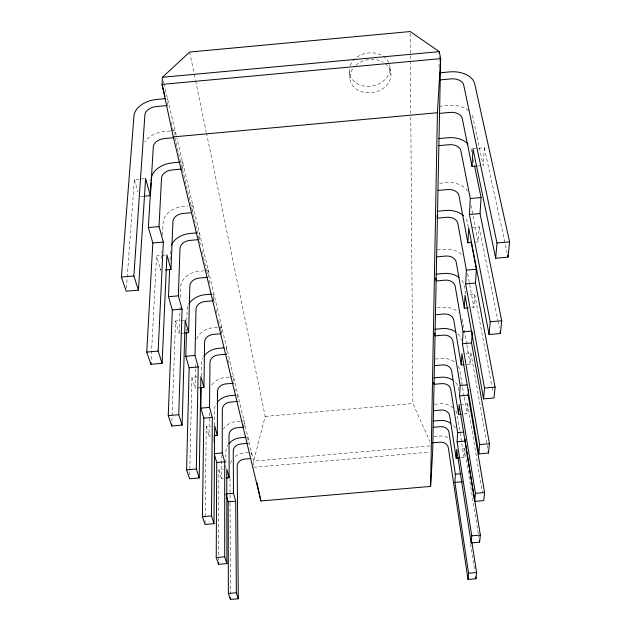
<?xml version="1.0" encoding="UTF-8"?>
<svg xmlns="http://www.w3.org/2000/svg" width="631" height="631" viewBox="0 0 631 631"><rect width="100%" height="100%" fill="white"/><g stroke="black" fill="none" stroke-linecap="round" stroke-linejoin="round"><path stroke-width="0.47" stroke-dasharray="3.15 2.37" d="M223.295 478.227L221.347 478.393L221.402 454.028M221.726 333.649L221.741 326.968L213.262 327.718A17.313 13.401 -13.6 0 0 196.691 339.107M218.539 560.375L218.886 469.937L223.271 469.559M213.901 293.943L213.846 300.727L214.753 304.489M214.343 425.499L214.453 409.961A15.878 12.904 -14.6 0 1 216.591 403.28M210.888 435.958L209.042 436.124L209.303 411.554M205.051 523.446L205.13 517.578M205.138 516.6L206.266 426.564L210.928 426.154M208.238 277.269L208.317 270.423L199.262 271.235A18.504 13.732 -12.9 0 0 180.711 286.632L180.324 298.345M201.423 375.824L201.628 363.101A16.879 13.267 -13.8 0 1 202.977 357.872M438.995 67.099L439.121 60.339M439.137 59.377L439.192 56.474M195.5 368.827L195.105 388.215L191.934 377.33L197.314 376.865M195.523 367.857L195.618 363.014M199.215 239.567L199.349 232.634M189.694 474.835L191.934 377.33M192.755 212.584L192.928 205.596L189.048 205.951M186.5 331.18L186.555 329.256M186.792 320.564L187.091 309.947A18.007 13.606 -13.2 0 1 188.582 304.568M183.897 333.058L179.172 333.476L179.906 311.028M179.938 310.05L180.032 307.123M171.94 421.098L175.528 320.966L180.332 320.54M182.32 168.99L182.564 161.938L180.718 162.104M170.007 259.83L170.457 249.15M160.881 268.356L160.787 270.32L156.567 255.807L161.268 255.381M161.355 258.56L161.686 251.706M162.498 235.047L163.113 222.309A19.884 14.008 -12.3 0 1 183.219 206.479L188.077 206.037M167.144 105.566L167.499 98.444M151.156 359.41L156.567 255.807M460.575 457.798L464.061 457.491L464.637 448.736L460.22 449.122M464.14 413.975L466.924 413.739L467.571 403.84L460.054 404.495M466.609 364.442L470.174 364.126L470.907 352.855L465.489 353.328M471.972 307.573L473.881 307.407L474.733 294.44L468.912 294.961M475.364 242.17L478.172 241.918L479.158 226.86L471.546 227.546M472.982 148.806L484.332 147.772L483.172 165.48L472.958 117.5A21.58 14.332 -0.6 0 0 471.452 113.911M126.397 288.257L134.379 179.598L145.611 178.573M206.44 132.999L265.194 416.397L253.591 461.151L253.694 466.412M170.346 130.964L164.628 131.485A21.478 14.205 -11.8 0 0 144.688 142.046M171.301 130.877L175.11 130.522L174.811 137.613L192.305 210.691M439.208 106.316L448.822 105.432A21.58 14.332 -0.6 0 1 468.604 110.717M140.263 196.572L143.947 196.233M477.596 165.985L481.311 165.645M439.728 183.274L446.582 182.651A19.971 14.127 0 0 1 467.516 191.169M162.214 255.295L165.977 254.963M437.354 249.947L444.65 249.292A18.583 13.835 0.6 0 1 461.687 254.64M181.294 320.461L184.173 320.201M437.275 307.896L442.97 307.392A17.384 13.496 1.3 0 1 458.421 312.227M229.124 377.109L225.582 377.417A16.264 13.054 -14.3 0 0 210.786 386.756M230.007 377.03L233.549 376.723L233.58 381.369M435.248 359.031L441.487 358.487A16.327 13.133 2 0 1 455.046 362.399M197.061 388.041L200.011 387.789M265.194 416.397L412.887 403.548L429.814 441.274M240.261 421.161L236.507 421.492A15.333 12.691 -15.1 0 0 223.477 428.954M241.208 421.082L244.023 420.838L244.094 426.256M434.499 404.266L440.178 403.769A15.389 12.762 2.9 0 1 452.955 407.626M433.812 436.534L439.239 436.068A14.726 12.47 3.6 0 1 448.436 437.827M429.869 445.928L253.591 461.151L176.917 138.142M253.709 467.287L429.735 452.112M134.379 179.598L138.039 192.163M175.528 320.966L179.172 333.476M206.266 426.564L209.042 436.124M218.886 469.937L221.347 478.393M171.206 122.532L173.683 132.904M193.196 214.445L198.994 238.636M199.664 241.452L200.563 245.222M201.92 250.878L203.277 256.533M203.497 257.48L206.432 269.729M206.66 270.675L207.78 275.384M208.908 280.085L210.028 284.778M212.947 296.972L213.625 299.788M216.102 310.129L216.772 312.952M218.578 320.477L219.927 326.124M220.156 327.063L221.505 332.711M227.996 359.836L228.887 363.582M234.969 388.972L235.426 390.889M243.653 425.255L244.11 427.155M163.342 80.949L163.776 82.787M163.997 83.71L176.696 137.187M484.332 147.772L507.237 253.291M189.655 52.034L194.048 73.235M194.245 74.206L195.444 79.987M195.649 80.949L206.234 132.037M471.649 151.74L471.254 149.831A20.91 14.261 -0.4 0 0 469.803 146.25M473.218 159.375L474.394 165.101M479.158 226.86L497.756 320.083M497.946 321.045L499.295 327.773M470.978 205.312L478.172 241.918M468.352 227.255L467.437 222.483A19.395 14.016 0.2 0 0 464.968 217.316M474.733 294.44L491.849 386.353M492.03 387.324L492.929 392.159M467.697 273.744L473.881 307.407M465.67 293.912L464.132 285.338A18.086 13.701 0.9 0 0 460.527 278.792M470.907 352.855L486.99 444.358M487.164 445.32L487.668 448.207M462.357 319.144L466.68 344.029M466.845 344.983L470.174 364.126M467.571 403.84L482.47 492.882M464.03 396.244L459.683 370.011A16.327 13.133 2 0 0 457.625 365.144M464.187 397.214L466.924 413.739M459.013 390.581L458.705 388.664A15.941 12.991 2.4 0 0 454.178 381.132M464.637 448.736L478.834 537.312M464.061 457.491L457.317 415.04A15.389 12.762 2.9 0 0 455.385 410.3M470.576 543.93L474.764 571.031M389.99 67.927L390.952 74.442M349.188 71.697L349.913 78.228M251.54 454.951L251.493 452.301L244.292 452.924A14.671 12.399 -15.8 0 0 234.14 457.42M247.888 437.109L247.983 443.364M237.887 394.99L237.934 399.581M410.174 33.522L410.757 113.233M410.789 117.169L412.887 403.548M229.984 478.401L230.07 502.024M230.07 503.01L230.402 596.5M226.639 347.61L226.647 353.281M225.851 468.336L225.843 451.591A14.994 12.541 -15.4 0 1 227.815 445.107M230.425 463.32A14.671 12.399 -15.8 0 1 231.861 460.188M385.336 63.66A20.649 16.611 -10.3 0 1 385.162 86.786A20.649 16.611 -10.3 0 1 356.76 89.413A20.649 16.611 -10.3 0 1 354.527 66.507M355.852 65.222A20.649 16.611 -10.3 0 1 383.206 62.201M453.476 425.562A15.041 12.62 3.3 0 1 455.424 428.441M389.453 64.488A20.531 16.619 -10.5 0 1 369.798 86.258A20.531 16.619 -10.5 0 1 349.613 67.32M350.166 65.585A20.531 16.619 -10.5 0 1 369.9 52.83A20.531 16.619 -10.5 0 1 389.177 63.66M457.877 333.862A16.942 13.354 1.6 0 1 461.245 340.267"/><path stroke-width="0.95" d="M222.23 452.948L214.146 453.65L216.725 462.515L216.228 557.504L218.531 564.311L226.915 563.601L224.715 556.787L224.707 461.821L222.23 452.948L222.301 409.274A7.943 6.452 -14.6 0 1 230.126 402.105L237.95 401.419M218.531 564.311L218.531 562.347M214.572 435.642L217.332 435.398L217.545 391.196A8.132 6.523 -14.3 0 1 225.582 383.924L233.596 383.222M214.225 442L214.272 435.201M201.234 387.568L200.895 408.123L203.821 418.164L202.417 516.671L205.043 524.432L213.996 523.667L214.658 425.83L217.332 435.398M213.996 523.667L211.48 515.898L212.308 417.43L209.5 407.374L209.973 362.368A8.44 6.633 -13.8 0 1 218.35 354.953L226.655 354.22M200.011 387.789L203.939 387.442L204.594 341.907A8.653 6.704 -13.6 0 1 213.207 334.398L220.779 333.728M186.476 332.151L185.806 356.278L189.15 367.755L186.587 469.85L189.608 478.779L199.207 477.951L200.895 376.549L203.939 387.442M199.207 477.951L196.312 469.007L198.221 366.958L195.011 355.474L195.989 309.158A9.008 6.799 -13.2 0 1 204.988 301.515L212.962 300.806M430.594 486.422L437.409 112.728L440.651 58.644L439.286 51.647L410.158 31.55L189.655 52.034L162.467 77.266L162.072 84.388L173.273 136.911L260.887 500.967L430.594 486.422L432.669 451.851L440.651 58.644L162.072 84.388L164.936 96.354M439.247 53.58L439.286 51.647L162.467 77.266M184.844 332.971L188.63 332.64L189.852 285.819A9.252 6.862 -12.9 0 1 199.136 278.082L207.323 277.348M169.605 269.532L168.469 296.712L172.318 309.947L168.248 415.616L171.758 426.004L182.107 425.105L185.135 320.122L188.63 332.64M182.107 425.105L178.739 414.701L182.059 309.08L178.352 295.829L179.993 248.291A9.654 6.949 -12.6 0 1 189.726 240.427L198.26 239.654M171.758 426.004L171.829 424.04M165.417 269.902L170.977 269.405L172.933 221.426A9.938 7.004 -12.3 0 1 182.982 213.467L191.777 212.679M150.375 193.52L148.34 227.546L152.828 242.974L146.763 352.066L150.896 364.3L162.112 363.314L166.915 254.877L170.977 269.405M162.112 363.314L158.152 351.065L163.334 242.036L159.02 226.584L161.52 177.997A10.404 7.067 -12 0 1 172.105 169.92L181.389 169.076M150.896 364.3L150.998 362.344M471.933 542.581L476.586 572.514L475.963 578.777L468.013 579.447L468.549 573.193L454.896 482.392L455.337 474.244L448.98 432.282A7.525 6.31 3.3 0 0 440.596 426.674L433.166 427.321M458.824 457.948L456.205 458.169L456.678 449.422L471.16 542.897L479.615 542.179L480.325 535.096L465.142 441.061L465.26 439.223M471.16 542.897L471.767 535.822L457.096 441.755L457.593 432.59L450.794 389.351A7.966 6.491 2.4 0 0 441.913 383.609L434.041 384.303L433.773 382.481M461.356 414.22L458.579 414.464L459.108 404.581L474.733 501.393L483.764 500.628L484.569 492.535L468.147 395.148L468.517 389.477M474.733 501.393L475.427 493.324L459.581 395.897L460.149 385.502L452.837 341A8.471 6.673 1.6 0 0 443.388 335.14L435.027 335.873L434.601 333.065M463.935 364.671L461.261 364.907L461.876 353.644L478.826 453.863L488.512 453.026L489.443 443.711L471.562 342.933L472.28 331.953M478.826 453.863L479.631 444.563L462.413 343.737L463.051 331.859L455.156 286.135A9.039 6.854 0.9 0 0 445.06 280.164L436.139 280.961L435.682 278.082M468.155 307.912L464.337 308.251L465.039 295.3L483.567 398.871L494.01 397.964L495.09 387.126L475.482 283.011L476.381 269.287L471.089 241.586M483.567 398.871L484.498 388.049L465.654 283.887L466.396 270.178L457.814 223.342A9.694 7.004 0.2 0 0 446.977 217.293L437.409 218.152L436.983 215.589M471.625 242.509L467.879 242.84L468.699 227.799L489.104 334.533L500.438 333.539L501.716 320.761L480.025 213.554L481.074 197.542L474.591 166.056M489.104 334.533L490.208 321.771L469.417 214.508L470.284 198.513L460.882 150.777A10.451 7.13 -0.4 0 0 449.193 144.696L438.884 145.635M476.665 166.063L472.02 166.489L472.982 148.806L495.682 258.237L508.065 257.132L509.596 241.847L474.717 83.915A22.282 14.379 -0.8 0 0 449.793 71.887L439.791 72.81M143.947 196.233L150.383 195.649L153.301 146.731A10.735 7.107 -11.8 0 1 164.273 138.583L173.856 137.7M150.486 191.572L151.014 182.824M151.132 180.876L151.243 178.936A20.807 14.142 -12 0 1 172.405 162.861L179.796 162.191M165.693 98.61L156.693 99.446A22.164 14.253 -11.6 0 0 133.969 115.788L121.404 277.072L126.176 291.199L138.426 290.102L145.611 178.573L150.383 195.649M138.426 290.102L133.851 275.96L144.901 114.779A11.082 7.122 -11.6 0 1 156.267 106.56L167.144 105.566M495.682 258.237L496.991 242.967L463.667 84.933A11.145 7.186 -0.8 0 0 451.197 78.875L440.217 79.885M173.273 136.911L437.409 112.728M439.539 113.375L450.171 112.405A10.79 7.162 -0.6 0 1 462.247 118.478L472.02 166.489M438.569 138.599L447.884 137.747A20.91 14.261 -0.4 0 1 468.099 144.073M437.977 190.428L447.821 189.545A9.986 7.059 0 0 1 458.989 195.61L467.879 242.84M148.34 227.546L159.02 226.584M470.284 198.513L481.074 197.542M196.517 232.894L189.907 233.486A19.309 13.906 -12.6 0 0 171.253 245.451M437.212 211.227L445.778 210.454A19.395 14.016 0.2 0 1 463.548 215.802M152.828 242.974L163.334 242.036M469.417 214.508L480.025 213.554M496.991 242.967L509.596 241.847M121.404 277.072L133.851 275.96M436.628 256.872L445.794 256.052A9.291 6.917 0.6 0 1 456.174 262.062L464.337 308.251M168.469 296.712L178.352 295.829M466.396 270.178L476.381 269.287M211.945 294.117L205.091 294.732A18.007 13.606 -13.2 0 0 188.906 304M435.958 274.177L443.948 273.46A18.086 13.701 0.9 0 1 458.966 277.443M172.318 309.947L182.059 309.08M465.654 283.887L475.482 283.011M435.453 314.759L444.035 314.001A8.692 6.744 1.3 0 1 453.728 319.909L461.261 364.907M146.763 352.066L158.152 351.065M490.208 321.771L501.716 320.761M223.887 347.855L218.373 348.344A16.879 13.267 -13.8 0 0 203.963 356.223M434.956 329.248L442.355 328.593A16.942 13.354 1.6 0 1 455.89 332.135M185.806 356.278L195.011 355.474M463.051 331.859L471.412 331.125M189.15 367.755L198.221 366.958M462.413 343.737L471.562 342.933M434.42 365.633L442.481 364.923A8.164 6.57 2 0 1 451.583 370.72L458.579 414.464M235.939 395.156L230.102 395.669A15.878 12.904 -14.6 0 0 217.734 401.781M434.089 377.835L440.943 377.235A15.941 12.991 2.4 0 1 452.624 379.996M200.895 408.123L209.5 407.374M460.149 385.502L466.893 384.918M168.248 415.616L178.739 414.701M484.498 388.049L495.09 387.126M203.821 418.164L212.308 417.43M459.581 395.897L468.147 395.148M243.164 427.242L236.554 427.818A7.667 6.342 -15.1 0 0 229.021 434.854L229.148 477.722L226.221 477.975M433.505 410.702L441.108 410.04A7.698 6.381 2.9 0 1 449.682 415.703L456.205 458.169M246.051 437.275L240.537 437.748A14.994 12.541 -15.4 0 0 228.879 443.656M433.221 421.043L439.689 420.475A15.041 12.62 3.3 0 1 450.715 423.196M247.983 443.364L240.6 444.003A7.493 6.271 -15.4 0 0 233.257 450.952L233.494 493.292L235.702 501.18L236.349 592.761L238.297 598.787L230.41 599.45L228.375 593.44L228.17 501.826L226.127 494.822M457.593 432.59L463.927 432.038M250.704 458.563L244.378 459.108A7.335 6.2 -15.8 0 0 237.201 465.97L238.297 598.787M432.858 442.828L440.122 442.197A7.359 6.239 3.6 0 1 448.325 447.75L468.013 579.447M216.725 462.515L224.707 461.821M457.096 441.755L465.142 441.061M186.587 469.85L196.312 469.007M479.631 444.563L489.443 443.711M225.874 493.947L233.494 493.292M455.337 474.244L461.095 473.747M228.17 501.826L235.702 501.18M454.896 482.392L462.476 481.737M202.417 516.671L211.48 515.898M475.427 493.324L484.569 492.535M216.228 557.504L224.715 556.787M471.767 535.822L480.325 535.096M228.375 593.44L236.349 592.761M468.549 573.193L476.586 572.514M229.148 477.722L226.781 469.251L226.915 563.601M507.655 255.216L508.065 257.132M256.991 482.683L260.887 500.967M500.06 331.614L500.438 333.539M488.173 451.102L488.512 453.026M479.3 540.231L479.615 542.179M475.664 576.844L475.963 578.777M230.402 597.478L230.41 599.45"/></g></svg>
